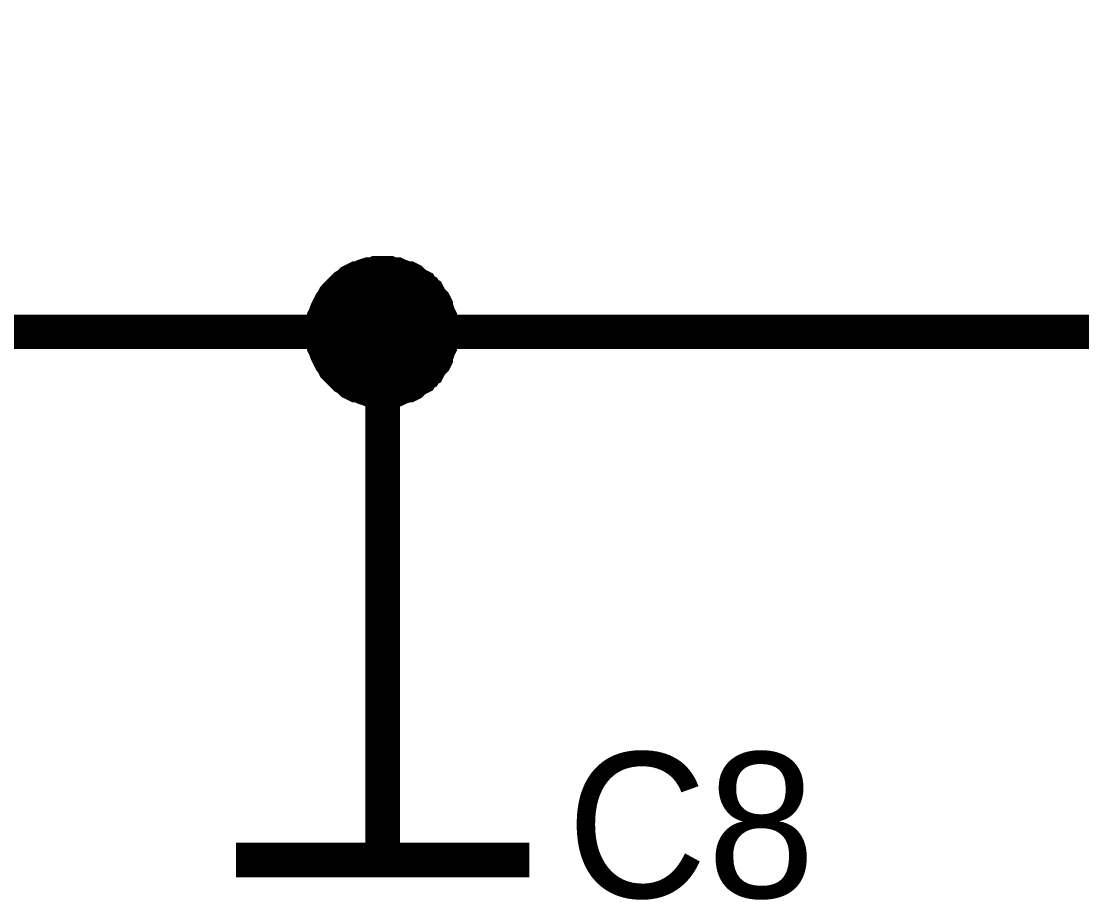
# Model space of a CAD drawing. Header units: millimetres. Extents: x 0 to 19, y 0 to 9.5.
# Drawn here: x 5.7772 to 6.1386, y 7.3064 to 7.6057 of the extents above; entities that cross this region are included whole.
import ezdxf

# ---------------------------------------------------------------- set-up
doc = ezdxf.new("R2010")
doc.units = ezdxf.units.MM
doc.header["$MEASUREMENT"] = 0
doc.layers.add('Sheet', color=255, linetype='Continuous')

msp = doc.modelspace()

# ---------------------------------------------------------------- linework, layer by layer
at = {"layer": 'Sheet'}
for points, const_width in [([(5.90036, 7.49991), (6.80005, 7.49991), (7.30007, 7.49991), (7.30007, 7.59982)], 0.0118), ([(5.88003, 7.49991), (5.88003, 7.50079), (5.88003, 7.50212), (5.88047, 7.503), (5.88047, 7.50389), (5.88047, 7.50477), (5.88091, 7.50565), (5.88135, 7.50698), (5.88179, 7.50786), (5.88224, 7.50875), (5.88268, 7.50963), (5.88312, 7.51008), (5.88356, 7.51096), (5.88401, 7.51184), (5.88489, 7.51273), (5.88533, 7.51317), (5.88622, 7.51405), (5.88666, 7.5145), (5.88754, 7.51538), (5.88843, 7.51582), (5.88887, 7.51626), (5.88975, 7.51715), (5.89064, 7.51759), (5.89152, 7.51803), (5.89241, 7.51803), (5.89329, 7.51848), (5.89417, 7.51892), (5.8955, 7.51936), (5.89638, 7.51936), (5.89727, 7.51936), (5.89815, 7.5198), (5.89948, 7.5198), (5.90036, 7.5198)], 0.0118), ([(5.88003, 7.49991), (5.88003, 7.50079), (5.88003, 7.50212), (5.88047, 7.503), (5.88047, 7.50389), (5.88047, 7.50477), (5.88091, 7.50565), (5.88135, 7.50698), (5.88179, 7.50786), (5.88224, 7.50875), (5.88268, 7.50963), (5.88312, 7.51008), (5.88356, 7.51096), (5.88401, 7.51184), (5.88489, 7.51273), (5.88533, 7.51317), (5.88622, 7.51405), (5.88666, 7.5145), (5.88754, 7.51538), (5.88843, 7.51582), (5.88887, 7.51626), (5.88975, 7.51715), (5.89064, 7.51759), (5.89152, 7.51803), (5.89241, 7.51803), (5.89329, 7.51848), (5.89417, 7.51892), (5.8955, 7.51936), (5.89638, 7.51936), (5.89727, 7.51936), (5.89815, 7.5198), (5.89948, 7.5198), (5.90036, 7.5198)], 0.0118), ([(5.88003, 7.49991), (5.88003, 7.50079), (5.88003, 7.50212), (5.88047, 7.503), (5.88047, 7.50389), (5.88047, 7.50477), (5.88091, 7.50565), (5.88135, 7.50698), (5.88179, 7.50786), (5.88224, 7.50875), (5.88268, 7.50963), (5.88312, 7.51008), (5.88356, 7.51096), (5.88401, 7.51184), (5.88489, 7.51273), (5.88533, 7.51317), (5.88622, 7.51405), (5.88666, 7.5145), (5.88754, 7.51538), (5.88843, 7.51582), (5.88887, 7.51626), (5.88975, 7.51715), (5.89064, 7.51759), (5.89152, 7.51803), (5.89241, 7.51803), (5.89329, 7.51848), (5.89417, 7.51892), (5.8955, 7.51936), (5.89638, 7.51936), (5.89727, 7.51936), (5.89815, 7.5198), (5.89948, 7.5198), (5.90036, 7.5198)], 0.0118), ([(5.88003, 7.49991), (5.88003, 7.50079), (5.88003, 7.50212), (5.88047, 7.503), (5.88047, 7.50389), (5.88047, 7.50477), (5.88091, 7.50565), (5.88135, 7.50698), (5.88179, 7.50786), (5.88224, 7.50875), (5.88268, 7.50963), (5.88312, 7.51008), (5.88356, 7.51096), (5.88401, 7.51184), (5.88489, 7.51273), (5.88533, 7.51317), (5.88622, 7.51405), (5.88666, 7.5145), (5.88754, 7.51538), (5.88843, 7.51582), (5.88887, 7.51626), (5.88975, 7.51715), (5.89064, 7.51759), (5.89152, 7.51803), (5.89241, 7.51803), (5.89329, 7.51848), (5.89417, 7.51892), (5.8955, 7.51936), (5.89638, 7.51936), (5.89727, 7.51936), (5.89815, 7.5198), (5.89948, 7.5198), (5.90036, 7.5198)], 0.0118), ([(5.90036, 7.5198), (5.90036, 7.5198)], 0.0118), ([(5.90036, 7.5198), (5.90125, 7.5198), (5.90257, 7.5198), (5.90346, 7.51936), (5.90434, 7.51936), (5.90523, 7.51936), (5.90611, 7.51892), (5.90744, 7.51848), (5.90832, 7.51803), (5.90921, 7.51803), (5.91009, 7.51759), (5.91053, 7.51715), (5.91142, 7.51626), (5.9123, 7.51582), (5.91318, 7.51538), (5.91363, 7.5145), (5.91451, 7.51405), (5.91495, 7.51317), (5.91584, 7.51273), (5.91628, 7.51184), (5.91672, 7.51096), (5.91761, 7.51008), (5.91805, 7.50963), (5.91849, 7.50875), (5.91849, 7.50786), (5.91893, 7.50698), (5.91937, 7.50565), (5.91982, 7.50477), (5.91982, 7.50389), (5.91982, 7.503), (5.92026, 7.50212), (5.92026, 7.50079), (5.92026, 7.49991)], 0.0118), ([(5.90036, 7.5198), (5.90036, 7.5198)], 0.0118), ([(5.90036, 7.5198), (5.90125, 7.5198), (5.90257, 7.5198), (5.90346, 7.51936), (5.90434, 7.51936), (5.90523, 7.51936), (5.90611, 7.51892), (5.90744, 7.51848), (5.90832, 7.51803), (5.90921, 7.51803), (5.91009, 7.51759), (5.91053, 7.51715), (5.91142, 7.51626), (5.9123, 7.51582), (5.91318, 7.51538), (5.91363, 7.5145), (5.91451, 7.51405), (5.91495, 7.51317), (5.91584, 7.51273), (5.91628, 7.51184), (5.91672, 7.51096), (5.91761, 7.51008), (5.91805, 7.50963), (5.91849, 7.50875), (5.91849, 7.50786), (5.91893, 7.50698), (5.91937, 7.50565), (5.91982, 7.50477), (5.91982, 7.50389), (5.91982, 7.503), (5.92026, 7.50212), (5.92026, 7.50079), (5.92026, 7.49991)], 0.0118), ([(5.90036, 7.5198), (5.90036, 7.5198)], 0.0118), ([(5.90036, 7.5198), (5.90125, 7.5198), (5.90257, 7.5198), (5.90346, 7.51936), (5.90434, 7.51936), (5.90523, 7.51936), (5.90611, 7.51892), (5.90744, 7.51848), (5.90832, 7.51803), (5.90921, 7.51803), (5.91009, 7.51759), (5.91053, 7.51715), (5.91142, 7.51626), (5.9123, 7.51582), (5.91318, 7.51538), (5.91363, 7.5145), (5.91451, 7.51405), (5.91495, 7.51317), (5.91584, 7.51273), (5.91628, 7.51184), (5.91672, 7.51096), (5.91761, 7.51008), (5.91805, 7.50963), (5.91849, 7.50875), (5.91849, 7.50786), (5.91893, 7.50698), (5.91937, 7.50565), (5.91982, 7.50477), (5.91982, 7.50389), (5.91982, 7.503), (5.92026, 7.50212), (5.92026, 7.50079), (5.92026, 7.49991)], 0.0118), ([(5.90036, 7.5198), (5.90036, 7.5198)], 0.0118), ([(5.90036, 7.5198), (5.90125, 7.5198), (5.90257, 7.5198), (5.90346, 7.51936), (5.90434, 7.51936), (5.90523, 7.51936), (5.90611, 7.51892), (5.90744, 7.51848), (5.90832, 7.51803), (5.90921, 7.51803), (5.91009, 7.51759), (5.91053, 7.51715), (5.91142, 7.51626), (5.9123, 7.51582), (5.91318, 7.51538), (5.91363, 7.5145), (5.91451, 7.51405), (5.91495, 7.51317), (5.91584, 7.51273), (5.91628, 7.51184), (5.91672, 7.51096), (5.91761, 7.51008), (5.91805, 7.50963), (5.91849, 7.50875), (5.91849, 7.50786), (5.91893, 7.50698), (5.91937, 7.50565), (5.91982, 7.50477), (5.91982, 7.50389), (5.91982, 7.503), (5.92026, 7.50212), (5.92026, 7.50079), (5.92026, 7.49991)], 0.0118), ([(5.88003, 7.49991), (5.88003, 7.50079), (5.88003, 7.50212), (5.88047, 7.503), (5.88047, 7.50389), (5.88047, 7.50477), (5.88091, 7.50565), (5.88135, 7.50698), (5.88179, 7.50786), (5.88224, 7.50875), (5.88268, 7.50963), (5.88312, 7.51008), (5.88356, 7.51096), (5.88401, 7.51184), (5.88489, 7.51273), (5.88533, 7.51317), (5.88622, 7.51405), (5.88666, 7.5145), (5.88754, 7.51538), (5.88843, 7.51582), (5.88887, 7.51626), (5.88975, 7.51715), (5.89064, 7.51759), (5.89152, 7.51803), (5.89241, 7.51803), (5.89329, 7.51848), (5.89417, 7.51892), (5.8955, 7.51936), (5.89638, 7.51936), (5.89727, 7.51936), (5.89815, 7.5198), (5.89948, 7.5198), (5.90036, 7.5198)], 0.0039), ([(5.88003, 7.49991), (5.88003, 7.50079), (5.88003, 7.50212), (5.88047, 7.503), (5.88047, 7.50389), (5.88047, 7.50477), (5.88091, 7.50565), (5.88135, 7.50698), (5.88179, 7.50786), (5.88224, 7.50875), (5.88268, 7.50963), (5.88312, 7.51008), (5.88356, 7.51096), (5.88401, 7.51184), (5.88489, 7.51273), (5.88533, 7.51317), (5.88622, 7.51405), (5.88666, 7.5145), (5.88754, 7.51538), (5.88843, 7.51582), (5.88887, 7.51626), (5.88975, 7.51715), (5.89064, 7.51759), (5.89152, 7.51803), (5.89241, 7.51803), (5.89329, 7.51848), (5.89417, 7.51892), (5.8955, 7.51936), (5.89638, 7.51936), (5.89727, 7.51936), (5.89815, 7.5198), (5.89948, 7.5198), (5.90036, 7.5198)], 0.0039), ([(5.88003, 7.49991), (5.88003, 7.50079), (5.88003, 7.50212), (5.88047, 7.503), (5.88047, 7.50389), (5.88047, 7.50477), (5.88091, 7.50565), (5.88135, 7.50698), (5.88179, 7.50786), (5.88224, 7.50875), (5.88268, 7.50963), (5.88312, 7.51008), (5.88356, 7.51096), (5.88401, 7.51184), (5.88489, 7.51273), (5.88533, 7.51317), (5.88622, 7.51405), (5.88666, 7.5145), (5.88754, 7.51538), (5.88843, 7.51582), (5.88887, 7.51626), (5.88975, 7.51715), (5.89064, 7.51759), (5.89152, 7.51803), (5.89241, 7.51803), (5.89329, 7.51848), (5.89417, 7.51892), (5.8955, 7.51936), (5.89638, 7.51936), (5.89727, 7.51936), (5.89815, 7.5198), (5.89948, 7.5198), (5.90036, 7.5198)], 0.0039), ([(5.88003, 7.49991), (5.88003, 7.50079), (5.88003, 7.50212), (5.88047, 7.503), (5.88047, 7.50389), (5.88047, 7.50477), (5.88091, 7.50565), (5.88135, 7.50698), (5.88179, 7.50786), (5.88224, 7.50875), (5.88268, 7.50963), (5.88312, 7.51008), (5.88356, 7.51096), (5.88401, 7.51184), (5.88489, 7.51273), (5.88533, 7.51317), (5.88622, 7.51405), (5.88666, 7.5145), (5.88754, 7.51538), (5.88843, 7.51582), (5.88887, 7.51626), (5.88975, 7.51715), (5.89064, 7.51759), (5.89152, 7.51803), (5.89241, 7.51803), (5.89329, 7.51848), (5.89417, 7.51892), (5.8955, 7.51936), (5.89638, 7.51936), (5.89727, 7.51936), (5.89815, 7.5198), (5.89948, 7.5198), (5.90036, 7.5198)], 0.0039), ([(5.90036, 7.5198), (5.90036, 7.5198)], 0.0039), ([(5.90036, 7.5198), (5.90125, 7.5198), (5.90257, 7.5198), (5.90346, 7.51936), (5.90434, 7.51936), (5.90523, 7.51936), (5.90611, 7.51892), (5.90744, 7.51848), (5.90832, 7.51803), (5.90921, 7.51803), (5.91009, 7.51759), (5.91053, 7.51715), (5.91142, 7.51626), (5.9123, 7.51582), (5.91318, 7.51538), (5.91363, 7.5145), (5.91451, 7.51405), (5.91495, 7.51317), (5.91584, 7.51273), (5.91628, 7.51184), (5.91672, 7.51096), (5.91761, 7.51008), (5.91805, 7.50963), (5.91849, 7.50875), (5.91849, 7.50786), (5.91893, 7.50698), (5.91937, 7.50565), (5.91982, 7.50477), (5.91982, 7.50389), (5.91982, 7.503), (5.92026, 7.50212), (5.92026, 7.50079), (5.92026, 7.49991)], 0.0039), ([(5.90036, 7.5198), (5.90036, 7.5198)], 0.0039), ([(5.90036, 7.5198), (5.90125, 7.5198), (5.90257, 7.5198), (5.90346, 7.51936), (5.90434, 7.51936), (5.90523, 7.51936), (5.90611, 7.51892), (5.90744, 7.51848), (5.90832, 7.51803), (5.90921, 7.51803), (5.91009, 7.51759), (5.91053, 7.51715), (5.91142, 7.51626), (5.9123, 7.51582), (5.91318, 7.51538), (5.91363, 7.5145), (5.91451, 7.51405), (5.91495, 7.51317), (5.91584, 7.51273), (5.91628, 7.51184), (5.91672, 7.51096), (5.91761, 7.51008), (5.91805, 7.50963), (5.91849, 7.50875), (5.91849, 7.50786), (5.91893, 7.50698), (5.91937, 7.50565), (5.91982, 7.50477), (5.91982, 7.50389), (5.91982, 7.503), (5.92026, 7.50212), (5.92026, 7.50079), (5.92026, 7.49991)], 0.0039), ([(5.90036, 7.5198), (5.90036, 7.5198)], 0.0039), ([(5.90036, 7.5198), (5.90125, 7.5198), (5.90257, 7.5198), (5.90346, 7.51936), (5.90434, 7.51936), (5.90523, 7.51936), (5.90611, 7.51892), (5.90744, 7.51848), (5.90832, 7.51803), (5.90921, 7.51803), (5.91009, 7.51759), (5.91053, 7.51715), (5.91142, 7.51626), (5.9123, 7.51582), (5.91318, 7.51538), (5.91363, 7.5145), (5.91451, 7.51405), (5.91495, 7.51317), (5.91584, 7.51273), (5.91628, 7.51184), (5.91672, 7.51096), (5.91761, 7.51008), (5.91805, 7.50963), (5.91849, 7.50875), (5.91849, 7.50786), (5.91893, 7.50698), (5.91937, 7.50565), (5.91982, 7.50477), (5.91982, 7.50389), (5.91982, 7.503), (5.92026, 7.50212), (5.92026, 7.50079), (5.92026, 7.49991)], 0.0039), ([(5.90036, 7.5198), (5.90036, 7.5198)], 0.0039), ([(5.90036, 7.5198), (5.90125, 7.5198), (5.90257, 7.5198), (5.90346, 7.51936), (5.90434, 7.51936), (5.90523, 7.51936), (5.90611, 7.51892), (5.90744, 7.51848), (5.90832, 7.51803), (5.90921, 7.51803), (5.91009, 7.51759), (5.91053, 7.51715), (5.91142, 7.51626), (5.9123, 7.51582), (5.91318, 7.51538), (5.91363, 7.5145), (5.91451, 7.51405), (5.91495, 7.51317), (5.91584, 7.51273), (5.91628, 7.51184), (5.91672, 7.51096), (5.91761, 7.51008), (5.91805, 7.50963), (5.91849, 7.50875), (5.91849, 7.50786), (5.91893, 7.50698), (5.91937, 7.50565), (5.91982, 7.50477), (5.91982, 7.50389), (5.91982, 7.503), (5.92026, 7.50212), (5.92026, 7.50079), (5.92026, 7.49991)], 0.0039), ([(5.50026, 7.49991), (5.90036, 7.49991), (5.90036, 7.39999)], 0.0118), ([(5.90036, 7.48001), (5.89948, 7.48001), (5.89815, 7.48001), (5.89727, 7.48045), (5.89638, 7.48045), (5.8955, 7.48045), (5.89417, 7.4809), (5.89329, 7.48134), (5.89241, 7.48178), (5.89152, 7.48178), (5.89064, 7.48222), (5.88975, 7.48266), (5.88887, 7.48355), (5.88843, 7.48399), (5.88754, 7.48443), (5.88666, 7.48532), (5.88622, 7.48576), (5.88533, 7.48664), (5.88489, 7.48709), (5.88401, 7.48797), (5.88356, 7.48885), (5.88312, 7.48974), (5.88268, 7.49018), (5.88224, 7.49106), (5.88179, 7.49195), (5.88135, 7.49283), (5.88091, 7.49416), (5.88047, 7.49504), (5.88047, 7.49593), (5.88047, 7.49681), (5.88003, 7.4977), (5.88003, 7.49902), (5.88003, 7.49991)], 0.0118), ([(5.88003, 7.49991), (5.88003, 7.49991)], 0.0118), ([(5.90036, 7.48001), (5.89948, 7.48001), (5.89815, 7.48001), (5.89727, 7.48045), (5.89638, 7.48045), (5.8955, 7.48045), (5.89417, 7.4809), (5.89329, 7.48134), (5.89241, 7.48178), (5.89152, 7.48178), (5.89064, 7.48222), (5.88975, 7.48266), (5.88887, 7.48355), (5.88843, 7.48399), (5.88754, 7.48443), (5.88666, 7.48532), (5.88622, 7.48576), (5.88533, 7.48664), (5.88489, 7.48709), (5.88401, 7.48797), (5.88356, 7.48885), (5.88312, 7.48974), (5.88268, 7.49018), (5.88224, 7.49106), (5.88179, 7.49195), (5.88135, 7.49283), (5.88091, 7.49416), (5.88047, 7.49504), (5.88047, 7.49593), (5.88047, 7.49681), (5.88003, 7.4977), (5.88003, 7.49902), (5.88003, 7.49991)], 0.0118), ([(5.88003, 7.49991), (5.88003, 7.49991)], 0.0118), ([(5.90036, 7.48001), (5.89948, 7.48001), (5.89815, 7.48001), (5.89727, 7.48045), (5.89638, 7.48045), (5.8955, 7.48045), (5.89417, 7.4809), (5.89329, 7.48134), (5.89241, 7.48178), (5.89152, 7.48178), (5.89064, 7.48222), (5.88975, 7.48266), (5.88887, 7.48355), (5.88843, 7.48399), (5.88754, 7.48443), (5.88666, 7.48532), (5.88622, 7.48576), (5.88533, 7.48664), (5.88489, 7.48709), (5.88401, 7.48797), (5.88356, 7.48885), (5.88312, 7.48974), (5.88268, 7.49018), (5.88224, 7.49106), (5.88179, 7.49195), (5.88135, 7.49283), (5.88091, 7.49416), (5.88047, 7.49504), (5.88047, 7.49593), (5.88047, 7.49681), (5.88003, 7.4977), (5.88003, 7.49902), (5.88003, 7.49991)], 0.0118), ([(5.88003, 7.49991), (5.88003, 7.49991)], 0.0118), ([(5.90036, 7.48001), (5.89948, 7.48001), (5.89815, 7.48001), (5.89727, 7.48045), (5.89638, 7.48045), (5.8955, 7.48045), (5.89417, 7.4809), (5.89329, 7.48134), (5.89241, 7.48178), (5.89152, 7.48178), (5.89064, 7.48222), (5.88975, 7.48266), (5.88887, 7.48355), (5.88843, 7.48399), (5.88754, 7.48443), (5.88666, 7.48532), (5.88622, 7.48576), (5.88533, 7.48664), (5.88489, 7.48709), (5.88401, 7.48797), (5.88356, 7.48885), (5.88312, 7.48974), (5.88268, 7.49018), (5.88224, 7.49106), (5.88179, 7.49195), (5.88135, 7.49283), (5.88091, 7.49416), (5.88047, 7.49504), (5.88047, 7.49593), (5.88047, 7.49681), (5.88003, 7.4977), (5.88003, 7.49902), (5.88003, 7.49991)], 0.0118), ([(5.88003, 7.49991), (5.88003, 7.49991)], 0.0118), ([(5.92026, 7.49991), (5.92026, 7.49902), (5.92026, 7.4977), (5.91982, 7.49681), (5.91982, 7.49593), (5.91982, 7.49504), (5.91937, 7.49416), (5.91893, 7.49283), (5.91849, 7.49195), (5.91849, 7.49106), (5.91805, 7.49018), (5.91761, 7.48974), (5.91672, 7.48885), (5.91628, 7.48797), (5.91584, 7.48709), (5.91495, 7.48664), (5.91451, 7.48576), (5.91363, 7.48532), (5.91318, 7.48443), (5.9123, 7.48399), (5.91142, 7.48355), (5.91053, 7.48266), (5.91009, 7.48222), (5.90921, 7.48178), (5.90832, 7.48178), (5.90744, 7.48134), (5.90611, 7.4809), (5.90523, 7.48045), (5.90434, 7.48045), (5.90346, 7.48045), (5.90257, 7.48001), (5.90125, 7.48001), (5.90036, 7.48001)], 0.0118), ([(5.92026, 7.49991), (5.92026, 7.49902), (5.92026, 7.4977), (5.91982, 7.49681), (5.91982, 7.49593), (5.91982, 7.49504), (5.91937, 7.49416), (5.91893, 7.49283), (5.91849, 7.49195), (5.91849, 7.49106), (5.91805, 7.49018), (5.91761, 7.48974), (5.91672, 7.48885), (5.91628, 7.48797), (5.91584, 7.48709), (5.91495, 7.48664), (5.91451, 7.48576), (5.91363, 7.48532), (5.91318, 7.48443), (5.9123, 7.48399), (5.91142, 7.48355), (5.91053, 7.48266), (5.91009, 7.48222), (5.90921, 7.48178), (5.90832, 7.48178), (5.90744, 7.48134), (5.90611, 7.4809), (5.90523, 7.48045), (5.90434, 7.48045), (5.90346, 7.48045), (5.90257, 7.48001), (5.90125, 7.48001), (5.90036, 7.48001)], 0.0118), ([(5.92026, 7.49991), (5.92026, 7.49902), (5.92026, 7.4977), (5.91982, 7.49681), (5.91982, 7.49593), (5.91982, 7.49504), (5.91937, 7.49416), (5.91893, 7.49283), (5.91849, 7.49195), (5.91849, 7.49106), (5.91805, 7.49018), (5.91761, 7.48974), (5.91672, 7.48885), (5.91628, 7.48797), (5.91584, 7.48709), (5.91495, 7.48664), (5.91451, 7.48576), (5.91363, 7.48532), (5.91318, 7.48443), (5.9123, 7.48399), (5.91142, 7.48355), (5.91053, 7.48266), (5.91009, 7.48222), (5.90921, 7.48178), (5.90832, 7.48178), (5.90744, 7.48134), (5.90611, 7.4809), (5.90523, 7.48045), (5.90434, 7.48045), (5.90346, 7.48045), (5.90257, 7.48001), (5.90125, 7.48001), (5.90036, 7.48001)], 0.0118), ([(5.92026, 7.49991), (5.92026, 7.49902), (5.92026, 7.4977), (5.91982, 7.49681), (5.91982, 7.49593), (5.91982, 7.49504), (5.91937, 7.49416), (5.91893, 7.49283), (5.91849, 7.49195), (5.91849, 7.49106), (5.91805, 7.49018), (5.91761, 7.48974), (5.91672, 7.48885), (5.91628, 7.48797), (5.91584, 7.48709), (5.91495, 7.48664), (5.91451, 7.48576), (5.91363, 7.48532), (5.91318, 7.48443), (5.9123, 7.48399), (5.91142, 7.48355), (5.91053, 7.48266), (5.91009, 7.48222), (5.90921, 7.48178), (5.90832, 7.48178), (5.90744, 7.48134), (5.90611, 7.4809), (5.90523, 7.48045), (5.90434, 7.48045), (5.90346, 7.48045), (5.90257, 7.48001), (5.90125, 7.48001), (5.90036, 7.48001)], 0.0118), ([(5.92026, 7.49991), (5.92026, 7.49991), (5.92026, 7.49991), (5.92026, 7.49991), (5.92026, 7.49991), (5.92026, 7.49991), (5.92026, 7.49991), (5.92026, 7.49991), (5.92026, 7.49991), (5.92026, 7.49991), (5.92026, 7.49991), (5.92026, 7.49991), (5.92026, 7.49991), (5.92026, 7.49991), (5.92026, 7.49991), (5.92026, 7.49991), (5.92026, 7.49991), (5.92026, 7.49991), (5.92026, 7.49991), (5.92026, 7.49991), (5.92026, 7.49991), (5.92026, 7.49991), (5.92026, 7.49991), (5.92026, 7.49991), (5.92026, 7.49991), (5.92026, 7.49991), (5.92026, 7.49991), (5.92026, 7.49991), (5.92026, 7.49991), (5.92026, 7.49991), (5.92026, 7.49991), (5.92026, 7.49991), (5.92026, 7.49991)], 0.0118), ([(5.92026, 7.49991), (5.92026, 7.49991)], 0.0118), ([(5.92026, 7.49991), (5.92026, 7.49991), (5.92026, 7.49991), (5.92026, 7.49991), (5.92026, 7.49991), (5.92026, 7.49991), (5.92026, 7.49991), (5.92026, 7.49991), (5.92026, 7.49991), (5.92026, 7.49991), (5.92026, 7.49991), (5.92026, 7.49991), (5.92026, 7.49991), (5.92026, 7.49991), (5.92026, 7.49991), (5.92026, 7.49991), (5.92026, 7.49991), (5.92026, 7.49991), (5.92026, 7.49991), (5.92026, 7.49991), (5.92026, 7.49991), (5.92026, 7.49991), (5.92026, 7.49991), (5.92026, 7.49991), (5.92026, 7.49991), (5.92026, 7.49991), (5.92026, 7.49991), (5.92026, 7.49991), (5.92026, 7.49991), (5.92026, 7.49991), (5.92026, 7.49991), (5.92026, 7.49991), (5.92026, 7.49991)], 0.0118), ([(5.92026, 7.49991), (5.92026, 7.49991)], 0.0118), ([(5.92026, 7.49991), (5.92026, 7.49991), (5.92026, 7.49991), (5.92026, 7.49991), (5.92026, 7.49991), (5.92026, 7.49991), (5.92026, 7.49991), (5.92026, 7.49991), (5.92026, 7.49991), (5.92026, 7.49991), (5.92026, 7.49991), (5.92026, 7.49991), (5.92026, 7.49991), (5.92026, 7.49991), (5.92026, 7.49991), (5.92026, 7.49991), (5.92026, 7.49991), (5.92026, 7.49991), (5.92026, 7.49991), (5.92026, 7.49991), (5.92026, 7.49991), (5.92026, 7.49991), (5.92026, 7.49991), (5.92026, 7.49991), (5.92026, 7.49991), (5.92026, 7.49991), (5.92026, 7.49991), (5.92026, 7.49991), (5.92026, 7.49991), (5.92026, 7.49991), (5.92026, 7.49991), (5.92026, 7.49991), (5.92026, 7.49991)], 0.0118), ([(5.92026, 7.49991), (5.92026, 7.49991)], 0.0118), ([(5.92026, 7.49991), (5.92026, 7.49991), (5.92026, 7.49991), (5.92026, 7.49991), (5.92026, 7.49991), (5.92026, 7.49991), (5.92026, 7.49991), (5.92026, 7.49991), (5.92026, 7.49991), (5.92026, 7.49991), (5.92026, 7.49991), (5.92026, 7.49991), (5.92026, 7.49991), (5.92026, 7.49991), (5.92026, 7.49991), (5.92026, 7.49991), (5.92026, 7.49991), (5.92026, 7.49991), (5.92026, 7.49991), (5.92026, 7.49991), (5.92026, 7.49991), (5.92026, 7.49991), (5.92026, 7.49991), (5.92026, 7.49991), (5.92026, 7.49991), (5.92026, 7.49991), (5.92026, 7.49991), (5.92026, 7.49991), (5.92026, 7.49991), (5.92026, 7.49991), (5.92026, 7.49991), (5.92026, 7.49991), (5.92026, 7.49991)], 0.0118), ([(5.92026, 7.49991), (5.92026, 7.49991)], 0.0118), ([(5.90036, 7.48001), (5.89948, 7.48001), (5.89815, 7.48001), (5.89727, 7.48045), (5.89638, 7.48045), (5.8955, 7.48045), (5.89417, 7.4809), (5.89329, 7.48134), (5.89241, 7.48178), (5.89152, 7.48178), (5.89064, 7.48222), (5.88975, 7.48266), (5.88887, 7.48355), (5.88843, 7.48399), (5.88754, 7.48443), (5.88666, 7.48532), (5.88622, 7.48576), (5.88533, 7.48664), (5.88489, 7.48709), (5.88401, 7.48797), (5.88356, 7.48885), (5.88312, 7.48974), (5.88268, 7.49018), (5.88224, 7.49106), (5.88179, 7.49195), (5.88135, 7.49283), (5.88091, 7.49416), (5.88047, 7.49504), (5.88047, 7.49593), (5.88047, 7.49681), (5.88003, 7.4977), (5.88003, 7.49902), (5.88003, 7.49991)], 0.0039), ([(5.88003, 7.49991), (5.88003, 7.49991)], 0.0039), ([(5.90036, 7.48001), (5.89948, 7.48001), (5.89815, 7.48001), (5.89727, 7.48045), (5.89638, 7.48045), (5.8955, 7.48045), (5.89417, 7.4809), (5.89329, 7.48134), (5.89241, 7.48178), (5.89152, 7.48178), (5.89064, 7.48222), (5.88975, 7.48266), (5.88887, 7.48355), (5.88843, 7.48399), (5.88754, 7.48443), (5.88666, 7.48532), (5.88622, 7.48576), (5.88533, 7.48664), (5.88489, 7.48709), (5.88401, 7.48797), (5.88356, 7.48885), (5.88312, 7.48974), (5.88268, 7.49018), (5.88224, 7.49106), (5.88179, 7.49195), (5.88135, 7.49283), (5.88091, 7.49416), (5.88047, 7.49504), (5.88047, 7.49593), (5.88047, 7.49681), (5.88003, 7.4977), (5.88003, 7.49902), (5.88003, 7.49991)], 0.0039), ([(5.88003, 7.49991), (5.88003, 7.49991)], 0.0039), ([(5.90036, 7.48001), (5.89948, 7.48001), (5.89815, 7.48001), (5.89727, 7.48045), (5.89638, 7.48045), (5.8955, 7.48045), (5.89417, 7.4809), (5.89329, 7.48134), (5.89241, 7.48178), (5.89152, 7.48178), (5.89064, 7.48222), (5.88975, 7.48266), (5.88887, 7.48355), (5.88843, 7.48399), (5.88754, 7.48443), (5.88666, 7.48532), (5.88622, 7.48576), (5.88533, 7.48664), (5.88489, 7.48709), (5.88401, 7.48797), (5.88356, 7.48885), (5.88312, 7.48974), (5.88268, 7.49018), (5.88224, 7.49106), (5.88179, 7.49195), (5.88135, 7.49283), (5.88091, 7.49416), (5.88047, 7.49504), (5.88047, 7.49593), (5.88047, 7.49681), (5.88003, 7.4977), (5.88003, 7.49902), (5.88003, 7.49991)], 0.0039), ([(5.88003, 7.49991), (5.88003, 7.49991)], 0.0039), ([(5.90036, 7.48001), (5.89948, 7.48001), (5.89815, 7.48001), (5.89727, 7.48045), (5.89638, 7.48045), (5.8955, 7.48045), (5.89417, 7.4809), (5.89329, 7.48134), (5.89241, 7.48178), (5.89152, 7.48178), (5.89064, 7.48222), (5.88975, 7.48266), (5.88887, 7.48355), (5.88843, 7.48399), (5.88754, 7.48443), (5.88666, 7.48532), (5.88622, 7.48576), (5.88533, 7.48664), (5.88489, 7.48709), (5.88401, 7.48797), (5.88356, 7.48885), (5.88312, 7.48974), (5.88268, 7.49018), (5.88224, 7.49106), (5.88179, 7.49195), (5.88135, 7.49283), (5.88091, 7.49416), (5.88047, 7.49504), (5.88047, 7.49593), (5.88047, 7.49681), (5.88003, 7.4977), (5.88003, 7.49902), (5.88003, 7.49991)], 0.0039), ([(5.88003, 7.49991), (5.88003, 7.49991)], 0.0039), ([(5.92026, 7.49991), (5.92026, 7.49902), (5.92026, 7.4977), (5.91982, 7.49681), (5.91982, 7.49593), (5.91982, 7.49504), (5.91937, 7.49416), (5.91893, 7.49283), (5.91849, 7.49195), (5.91849, 7.49106), (5.91805, 7.49018), (5.91761, 7.48974), (5.91672, 7.48885), (5.91628, 7.48797), (5.91584, 7.48709), (5.91495, 7.48664), (5.91451, 7.48576), (5.91363, 7.48532), (5.91318, 7.48443), (5.9123, 7.48399), (5.91142, 7.48355), (5.91053, 7.48266), (5.91009, 7.48222), (5.90921, 7.48178), (5.90832, 7.48178), (5.90744, 7.48134), (5.90611, 7.4809), (5.90523, 7.48045), (5.90434, 7.48045), (5.90346, 7.48045), (5.90257, 7.48001), (5.90125, 7.48001), (5.90036, 7.48001)], 0.0039), ([(5.92026, 7.49991), (5.92026, 7.49902), (5.92026, 7.4977), (5.91982, 7.49681), (5.91982, 7.49593), (5.91982, 7.49504), (5.91937, 7.49416), (5.91893, 7.49283), (5.91849, 7.49195), (5.91849, 7.49106), (5.91805, 7.49018), (5.91761, 7.48974), (5.91672, 7.48885), (5.91628, 7.48797), (5.91584, 7.48709), (5.91495, 7.48664), (5.91451, 7.48576), (5.91363, 7.48532), (5.91318, 7.48443), (5.9123, 7.48399), (5.91142, 7.48355), (5.91053, 7.48266), (5.91009, 7.48222), (5.90921, 7.48178), (5.90832, 7.48178), (5.90744, 7.48134), (5.90611, 7.4809), (5.90523, 7.48045), (5.90434, 7.48045), (5.90346, 7.48045), (5.90257, 7.48001), (5.90125, 7.48001), (5.90036, 7.48001)], 0.0039), ([(5.92026, 7.49991), (5.92026, 7.49902), (5.92026, 7.4977), (5.91982, 7.49681), (5.91982, 7.49593), (5.91982, 7.49504), (5.91937, 7.49416), (5.91893, 7.49283), (5.91849, 7.49195), (5.91849, 7.49106), (5.91805, 7.49018), (5.91761, 7.48974), (5.91672, 7.48885), (5.91628, 7.48797), (5.91584, 7.48709), (5.91495, 7.48664), (5.91451, 7.48576), (5.91363, 7.48532), (5.91318, 7.48443), (5.9123, 7.48399), (5.91142, 7.48355), (5.91053, 7.48266), (5.91009, 7.48222), (5.90921, 7.48178), (5.90832, 7.48178), (5.90744, 7.48134), (5.90611, 7.4809), (5.90523, 7.48045), (5.90434, 7.48045), (5.90346, 7.48045), (5.90257, 7.48001), (5.90125, 7.48001), (5.90036, 7.48001)], 0.0039), ([(5.92026, 7.49991), (5.92026, 7.49902), (5.92026, 7.4977), (5.91982, 7.49681), (5.91982, 7.49593), (5.91982, 7.49504), (5.91937, 7.49416), (5.91893, 7.49283), (5.91849, 7.49195), (5.91849, 7.49106), (5.91805, 7.49018), (5.91761, 7.48974), (5.91672, 7.48885), (5.91628, 7.48797), (5.91584, 7.48709), (5.91495, 7.48664), (5.91451, 7.48576), (5.91363, 7.48532), (5.91318, 7.48443), (5.9123, 7.48399), (5.91142, 7.48355), (5.91053, 7.48266), (5.91009, 7.48222), (5.90921, 7.48178), (5.90832, 7.48178), (5.90744, 7.48134), (5.90611, 7.4809), (5.90523, 7.48045), (5.90434, 7.48045), (5.90346, 7.48045), (5.90257, 7.48001), (5.90125, 7.48001), (5.90036, 7.48001)], 0.0039), ([(5.92026, 7.49991), (5.92026, 7.49991), (5.92026, 7.49991), (5.92026, 7.49991), (5.92026, 7.49991), (5.92026, 7.49991), (5.92026, 7.49991), (5.92026, 7.49991), (5.92026, 7.49991), (5.92026, 7.49991), (5.92026, 7.49991), (5.92026, 7.49991), (5.92026, 7.49991), (5.92026, 7.49991), (5.92026, 7.49991), (5.92026, 7.49991), (5.92026, 7.49991), (5.92026, 7.49991), (5.92026, 7.49991), (5.92026, 7.49991), (5.92026, 7.49991), (5.92026, 7.49991), (5.92026, 7.49991), (5.92026, 7.49991), (5.92026, 7.49991), (5.92026, 7.49991), (5.92026, 7.49991), (5.92026, 7.49991), (5.92026, 7.49991), (5.92026, 7.49991), (5.92026, 7.49991), (5.92026, 7.49991), (5.92026, 7.49991)], 0.0039), ([(5.92026, 7.49991), (5.92026, 7.49991)], 0.0039), ([(5.92026, 7.49991), (5.92026, 7.49991), (5.92026, 7.49991), (5.92026, 7.49991), (5.92026, 7.49991), (5.92026, 7.49991), (5.92026, 7.49991), (5.92026, 7.49991), (5.92026, 7.49991), (5.92026, 7.49991), (5.92026, 7.49991), (5.92026, 7.49991), (5.92026, 7.49991), (5.92026, 7.49991), (5.92026, 7.49991), (5.92026, 7.49991), (5.92026, 7.49991), (5.92026, 7.49991), (5.92026, 7.49991), (5.92026, 7.49991), (5.92026, 7.49991), (5.92026, 7.49991), (5.92026, 7.49991), (5.92026, 7.49991), (5.92026, 7.49991), (5.92026, 7.49991), (5.92026, 7.49991), (5.92026, 7.49991), (5.92026, 7.49991), (5.92026, 7.49991), (5.92026, 7.49991), (5.92026, 7.49991), (5.92026, 7.49991)], 0.0039), ([(5.92026, 7.49991), (5.92026, 7.49991)], 0.0039), ([(5.92026, 7.49991), (5.92026, 7.49991), (5.92026, 7.49991), (5.92026, 7.49991), (5.92026, 7.49991), (5.92026, 7.49991), (5.92026, 7.49991), (5.92026, 7.49991), (5.92026, 7.49991), (5.92026, 7.49991), (5.92026, 7.49991), (5.92026, 7.49991), (5.92026, 7.49991), (5.92026, 7.49991), (5.92026, 7.49991), (5.92026, 7.49991), (5.92026, 7.49991), (5.92026, 7.49991), (5.92026, 7.49991), (5.92026, 7.49991), (5.92026, 7.49991), (5.92026, 7.49991), (5.92026, 7.49991), (5.92026, 7.49991), (5.92026, 7.49991), (5.92026, 7.49991), (5.92026, 7.49991), (5.92026, 7.49991), (5.92026, 7.49991), (5.92026, 7.49991), (5.92026, 7.49991), (5.92026, 7.49991), (5.92026, 7.49991)], 0.0039), ([(5.92026, 7.49991), (5.92026, 7.49991)], 0.0039), ([(5.92026, 7.49991), (5.92026, 7.49991), (5.92026, 7.49991), (5.92026, 7.49991), (5.92026, 7.49991), (5.92026, 7.49991), (5.92026, 7.49991), (5.92026, 7.49991), (5.92026, 7.49991), (5.92026, 7.49991), (5.92026, 7.49991), (5.92026, 7.49991), (5.92026, 7.49991), (5.92026, 7.49991), (5.92026, 7.49991), (5.92026, 7.49991), (5.92026, 7.49991), (5.92026, 7.49991), (5.92026, 7.49991), (5.92026, 7.49991), (5.92026, 7.49991), (5.92026, 7.49991), (5.92026, 7.49991), (5.92026, 7.49991), (5.92026, 7.49991), (5.92026, 7.49991), (5.92026, 7.49991), (5.92026, 7.49991), (5.92026, 7.49991), (5.92026, 7.49991), (5.92026, 7.49991), (5.92026, 7.49991), (5.92026, 7.49991)], 0.0039), ([(5.92026, 7.49991), (5.92026, 7.49991)], 0.0039), ([(5.90036, 7.37965), (5.90036, 7.39999)], 0.0118), ([(5.90036, 7.37965), (5.90036, 7.31997)], 0.0118), ([(5.8504, 7.31997), (5.95032, 7.31997)], 0.0118)]:
    msp.add_lwpolyline(points, dxfattribs=dict(at, const_width=const_width))
at = {"layer": 'Sheet', "const_width": 0.02}
msp.add_lwpolyline([(5.89, 7.5, 1), (5.91, 7.5, 1)], format="xyb", close=True, dxfattribs=at)

# ---------------------------------------------------------------- texts
at = {"layer": 'Sheet'}
msp.add_text('C8', height=0.049516, dxfattribs=at).set_placement((5.96314, 7.30715))

doc.saveas('drawing.dxf')
